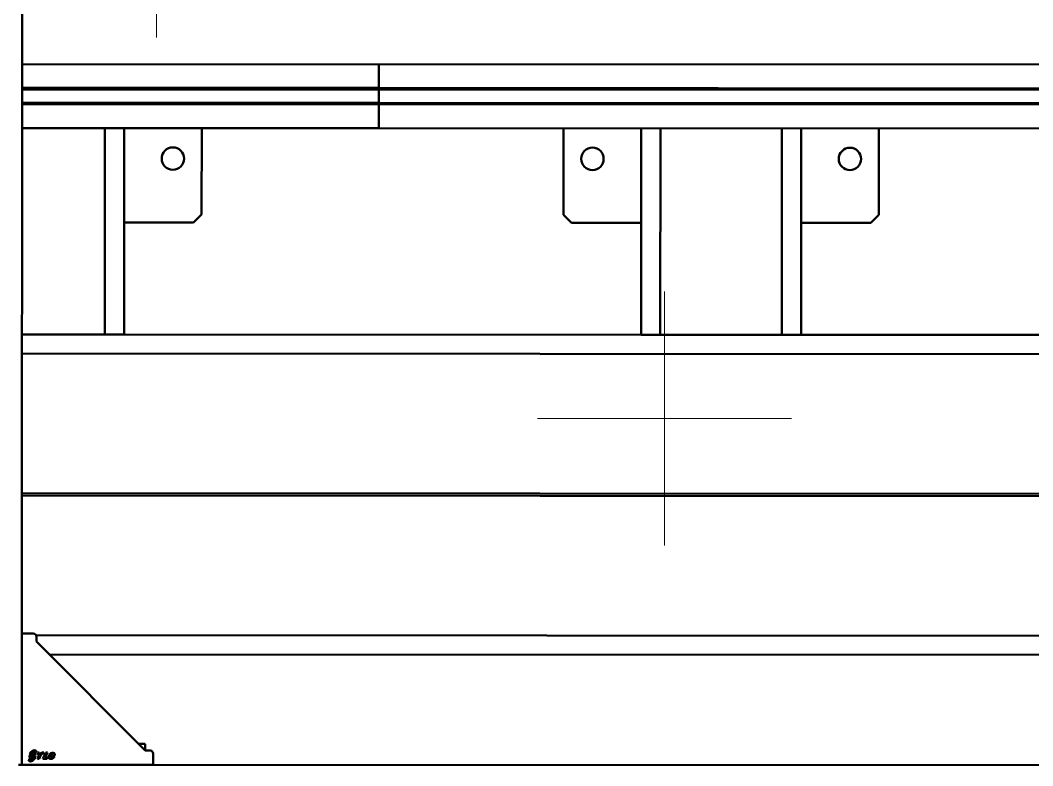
# Model space of a CAD drawing. Header units: millimetres. Extents: x 845401 to 948039, y 511594 to 550263.
# Drawn here: x 913692 to 914325, y 535331 to 535797 of the extents above; entities that cross this region are included whole.
import ezdxf

# ---------------------------------------------------------------- set-up
doc = ezdxf.new("R2010")
doc.units = ezdxf.units.MM
doc.layers.add('00', color=7, linetype='Continuous')
doc.layers.add('A-剖-0.10mm.......SECT-L01', color=255, linetype='Continuous', lineweight=18)
doc.layers.add('可见 (ISO)', color=7, linetype='Continuous', lineweight=50)

# ---------------------------------------------------------------- blocks, each defined once
blk = doc.blocks.new('单件分离新结构核图')
at = {"layer": '可见 (ISO)'}
for p, q in [((4619956.37, 894067.08), (4619956.37, 895166.33)), ((4621126.37, 894423.08), (4619956.37, 894423.08)), ((4620179.37, 894423.08), (4620179.37, 894408.28)), ((4620179.37, 894408.28), (4620179.37, 894423.08)), ((4620179.37, 894408.28), (4619956.37, 894408.28)), ((4620179.37, 894407.28), (4619956.37, 894407.28)), ((4620179.37, 894408.28), (4620179.37, 894407.28)), ((4621126.37, 894408.28), (4620179.37, 894408.28)), ((4620179.37, 894407.28), (4620179.37, 894408.28)), ((4620179.37, 894407.28), (4620179.37, 894399.08)), ((4621126.37, 894407.28), (4620179.37, 894407.28)), ((4620179.37, 894399.08), (4620179.37, 894407.28)), ((4620179.37, 894399.08), (4619956.37, 894399.08)), ((4620179.37, 894398.08), (4619956.37, 894398.08)), ((4620179.37, 894399.08), (4620179.37, 894398.08)), ((4621126.37, 894399.08), (4620179.37, 894399.08)), ((4620179.37, 894398.08), (4620179.37, 894399.08)), ((4620179.37, 894398.08), (4620179.37, 894387.58)), ((4621126.37, 894398.08), (4620179.37, 894398.08)), ((4620179.37, 894387.58), (4620179.37, 894398.08)), ((4620179.37, 894383.08), (4620179.37, 894387.58)), ((4620179.37, 894387.58), (4620179.37, 894383.08)), ((4620179.37, 894383.08), (4619956.37, 894383.08)), ((4620008.06, 894383.08), (4620008.06, 894254.08)), ((4620020.06, 894254.08), (4620020.06, 894383.08)), ((4620068.56, 894383.08), (4620068.56, 894329.08)), ((4621126.37, 894383.08), (4620179.37, 894383.08)), ((4620294.86, 894383.08), (4620294.86, 894329.08)), ((4620343.36, 894254.08), (4620343.36, 894383.08)), ((4620355.36, 894383.08), (4620355.36, 894254.08)), ((4620431.36, 894383.08), (4620431.36, 894254.08)), ((4620443.36, 894254.08), (4620443.36, 894383.08)), ((4620491.86, 894383.08), (4620491.86, 894329.08)), ((4620068.56, 894329.08), (4620063.56, 894324.08)), ((4620299.86, 894324.08), (4620294.86, 894329.08)), ((4620491.86, 894329.08), (4620486.86, 894324.08)), ((4620020.56, 894324.08), (4620020.06, 894324.08)), ((4620063.56, 894324.08), (4620020.56, 894324.08)), ((4620342.86, 894324.08), (4620299.86, 894324.08)), ((4620343.36, 894324.08), (4620342.86, 894324.08)), ((4620443.86, 894324.08), (4620443.36, 894324.08)), ((4620486.86, 894324.08), (4620443.86, 894324.08)), ((4619956.37, 894254.08), (4620008.06, 894254.08)), ((4620018.06, 894254.08), (4620008.06, 894254.08)), ((4620018.06, 894254.08), (4620020.06, 894254.08)), ((4620020.06, 894254.08), (4620343.36, 894254.08)), ((4620343.36, 894254.08), (4620345.36, 894254.08)), ((4620355.36, 894254.08), (4620345.36, 894254.08)), ((4620355.36, 894254.08), (4620431.36, 894254.08)), ((4620441.36, 894254.08), (4620431.36, 894254.08)), ((4620441.36, 894254.08), (4620443.36, 894254.08)), ((4620443.36, 894254.08), (4620741.52, 894254.08)), ((4621126.37, 894242.08), (4619956.37, 894242.08)), ((4621126.37, 894154.83), (4619956.37, 894154.83)), ((4619956.37, 894153.33), (4621126.37, 894153.33)), ((4619963.37, 894067.08), (4619956.37, 894067.08)), ((4619956.37, 894067.08), (4619956.37, 893985.08)), ((4621117.63, 894066.08), (4619965.1, 894066.08)), ((4619965.37, 894062.08), (4619965.37, 894065.08)), ((4620033.37, 893994.08), (4619965.37, 894062.08)), ((4619973.37, 894054.08), (4621109.37, 894054.08)), ((4620029.17, 893998.28), (4620032.77, 893998.28)), ((4619964.5, 893992.96), (4619965.58, 893993.13)), ((4619966.12, 893992.65), (4619966.87, 893990.78)), ((4619967.22, 893992.65), (4619966.12, 893992.65)), ((4619967.67, 893991.53), (4619967.22, 893992.65)), ((4619968.87, 893992.65), (4619967.67, 893991.53)), ((4619967.97, 893990.78), (4619969.97, 893992.65)), ((4619969.97, 893992.65), (4619968.87, 893992.65)), ((4619971.28, 893992.65), (4619969.42, 893988.71)), ((4619970.99, 893989.7), (4619972.38, 893992.65)), ((4619972.38, 893992.65), (4619971.28, 893992.65)), ((4620033.37, 893997.68), (4620033.37, 893994.08)), ((4620036.37, 893994.08), (4620033.37, 893994.08)), ((4620038.37, 893985.08), (4620038.37, 893992.08)), ((4619960.35, 893988.23), (4619961.44, 893988.4)), ((4619963.02, 893990.74), (4619962.77, 893990.25)), ((4619962.77, 893990.25), (4619963.32, 893990.25)), ((4619963.02, 893990.74), (4619964.88, 893990.74)), ((4619963.37, 893988.95), (4619963.37, 893988.71)), ((4619963.92, 893988.71), (4619963.37, 893988.71)), ((4619963.79, 893991.03), (4619964.88, 893991.12)), ((4619964.88, 893990.74), (4619963.92, 893988.71)), ((4619966.12, 893988.71), (4619966.87, 893990.78)), ((4619966.12, 893988.71), (4619967.22, 893988.71)), ((4619967.97, 893990.78), (4619967.22, 893988.71)), ((4619969.42, 893988.71), (4619972.17, 893988.71)), ((4619972.64, 893989.7), (4619970.99, 893989.7)), ((4619972.17, 893988.71), (4619972.64, 893989.7)), ((4619975.47, 893990.31), (4619976.78, 893990.31)), ((4619975.87, 893990.95), (4619976.97, 893990.95)), ((4619954.27, 893985.08), (4619956.37, 893985.08)), ((4619956.37, 893985.08), (4620038.37, 893985.08)), ((4621044.37, 893985.08), (4620038.37, 893985.08))]:
    blk.add_line(p, q, dxfattribs=at)
for centre in [(4620050.56, 894364.08), (4620312.86, 894364.08), (4620473.86, 894364.08)]:
    blk.add_circle(centre, 7, dxfattribs=at)
for centre, radius, start, end in [((4619963.37, 894065.08), 2, 0, 90), ((4620032.77, 893997.68), 0.6, 0, 90), ((4619963.48, 893991.52), 1.76, 54.62856, 58.90345), ((4620036.37, 893992.08), 2, 0, 90)]:
    blk.add_arc(centre, radius, start, end, dxfattribs=at)
for centre, major_axis, ratio, start_param, end_param in [((4619962.97, 893990.68), (-1.48, -1.62), 0.75, 3.141593, 6.283185), ((4619962.97, 893990.68), (-1.99, -3.3), 0.571429, 3.141593, 4.712389), ((4619962.97, 893990.68), (-1.42, -2.35), 0.8, 3.141593, 4.712389), ((4619962.97, 893990.68), (-0.742, -0.812), 0.5, 3.141593, 6.283185), ((4619962.97, 893990.68), (-1.48, -1.62), 0.75, 2.398043, 3.141593), ((4619962.97, 893990.68), (-1.99, -3.3), 0.571429, 2.682976, 3.141593), ((4619975.07, 893990.68), (-1.48, -1.62), 0.75, 3.141593, 6.283185), ((4619975.07, 893990.68), (-0.742, -0.812), 0.5, 3.141593, 6.283185), ((4619975.07, 893990.68), (-1.48, -1.62), 0.75, 2.310777, 3.141593), ((4619962.97, 893990.68), (-1.99, -3.3), 0.571429, 5.824569, 7.853982), ((4619962.97, 893990.68), (-1.42, -2.35), 0.8, 6.223464, 7.853982), ((4619962.97, 893990.68), (-1.48, -1.62), 0.75, 0, 1.09632), ((4619962.97, 893990.68), (-0.742, -0.812), 0.5, 0, 1.497305), ((4619962.97, 893990.68), (-0.742, -0.812), 0.5, 2.398043, 3.141593), ((4619975.07, 893990.68), (-1.48, -1.62), 0.75, 0, 1.981773), ((4619975.07, 893990.68), (-0.742, -0.812), 0.5, 0, 1.570796), ((4619975.07, 893990.68), (-0.742, -0.812), 0.5, 2.310777, 3.141593)]:
    blk.add_ellipse(centre, major_axis=major_axis, ratio=ratio, start_param=start_param, end_param=end_param, dxfattribs=at)
blk = doc.blocks.new('C线')
at = {"layer": 'A-剖-0.10mm.......SECT-L01', "color": 1, "rotation": 359.9712527628268}
blk.add_blockref('单件分离新结构核图', (-3624841.16, -417498.02, 12.69), dxfattribs=at)
blk = doc.blocks.new('BC线平台')
at = {"layer": 'A-剖-0.10mm.......SECT-L01'}
h = blk.add_hatch(dxfattribs=at)
h.set_pattern_fill('CROSS', color=2, scale=50)
h.set_pattern_definition([(0, (691447.87, 341554.85), (317.5, 317.5), [158.75, -476.25]), (90, (691527.24, 341475.47), (-317.5, 317.5), [158.75, -476.25])])
h.paths.add_polyline_path([(791174.13, 370096.42), (802932.03, 370096.42), (802932.03, 366396.42), (791174.13, 366396.42)])

msp = doc.modelspace()

# ---------------------------------------------------------------- block references
at = {"layer": '00'}
for name, p in [('BC线平台', (120688.34, 168041.31, -0.98)), ('C线', (-81869.83, 61162.22))]:
    msp.add_blockref(name, p, dxfattribs=at)

doc.saveas('drawing.dxf')
